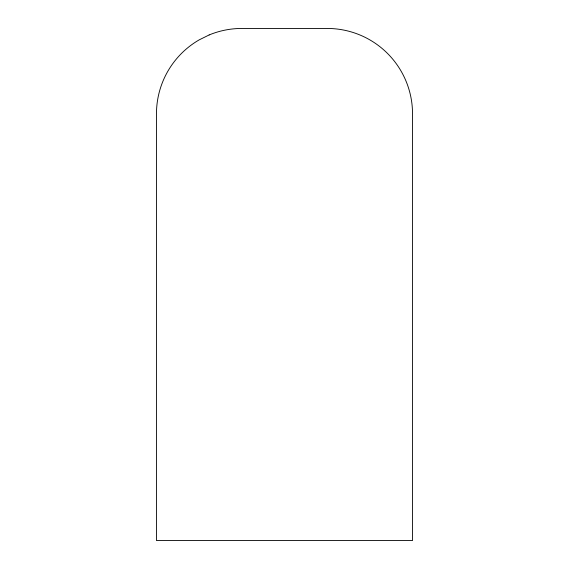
<?xml version="1.0" encoding="UTF-8"?>
<svg xmlns="http://www.w3.org/2000/svg" width="569" height="569" viewBox="0 0 569 569"><rect width="100%" height="100%" fill="white"/><g stroke="black" fill="none" stroke-linecap="round" stroke-linejoin="round"><path stroke-width="0.85" d="M209.164 34.944L199.15 39.887A85.35 85.35 0 0 0 156.475 113.8L156.475 540.55L412.525 540.55L412.525 113.8A85.35 85.35 0 0 0 327.175 28.45L241.825 28.45A85.35 85.35 0 0 0 209.164 34.944"/></g></svg>
